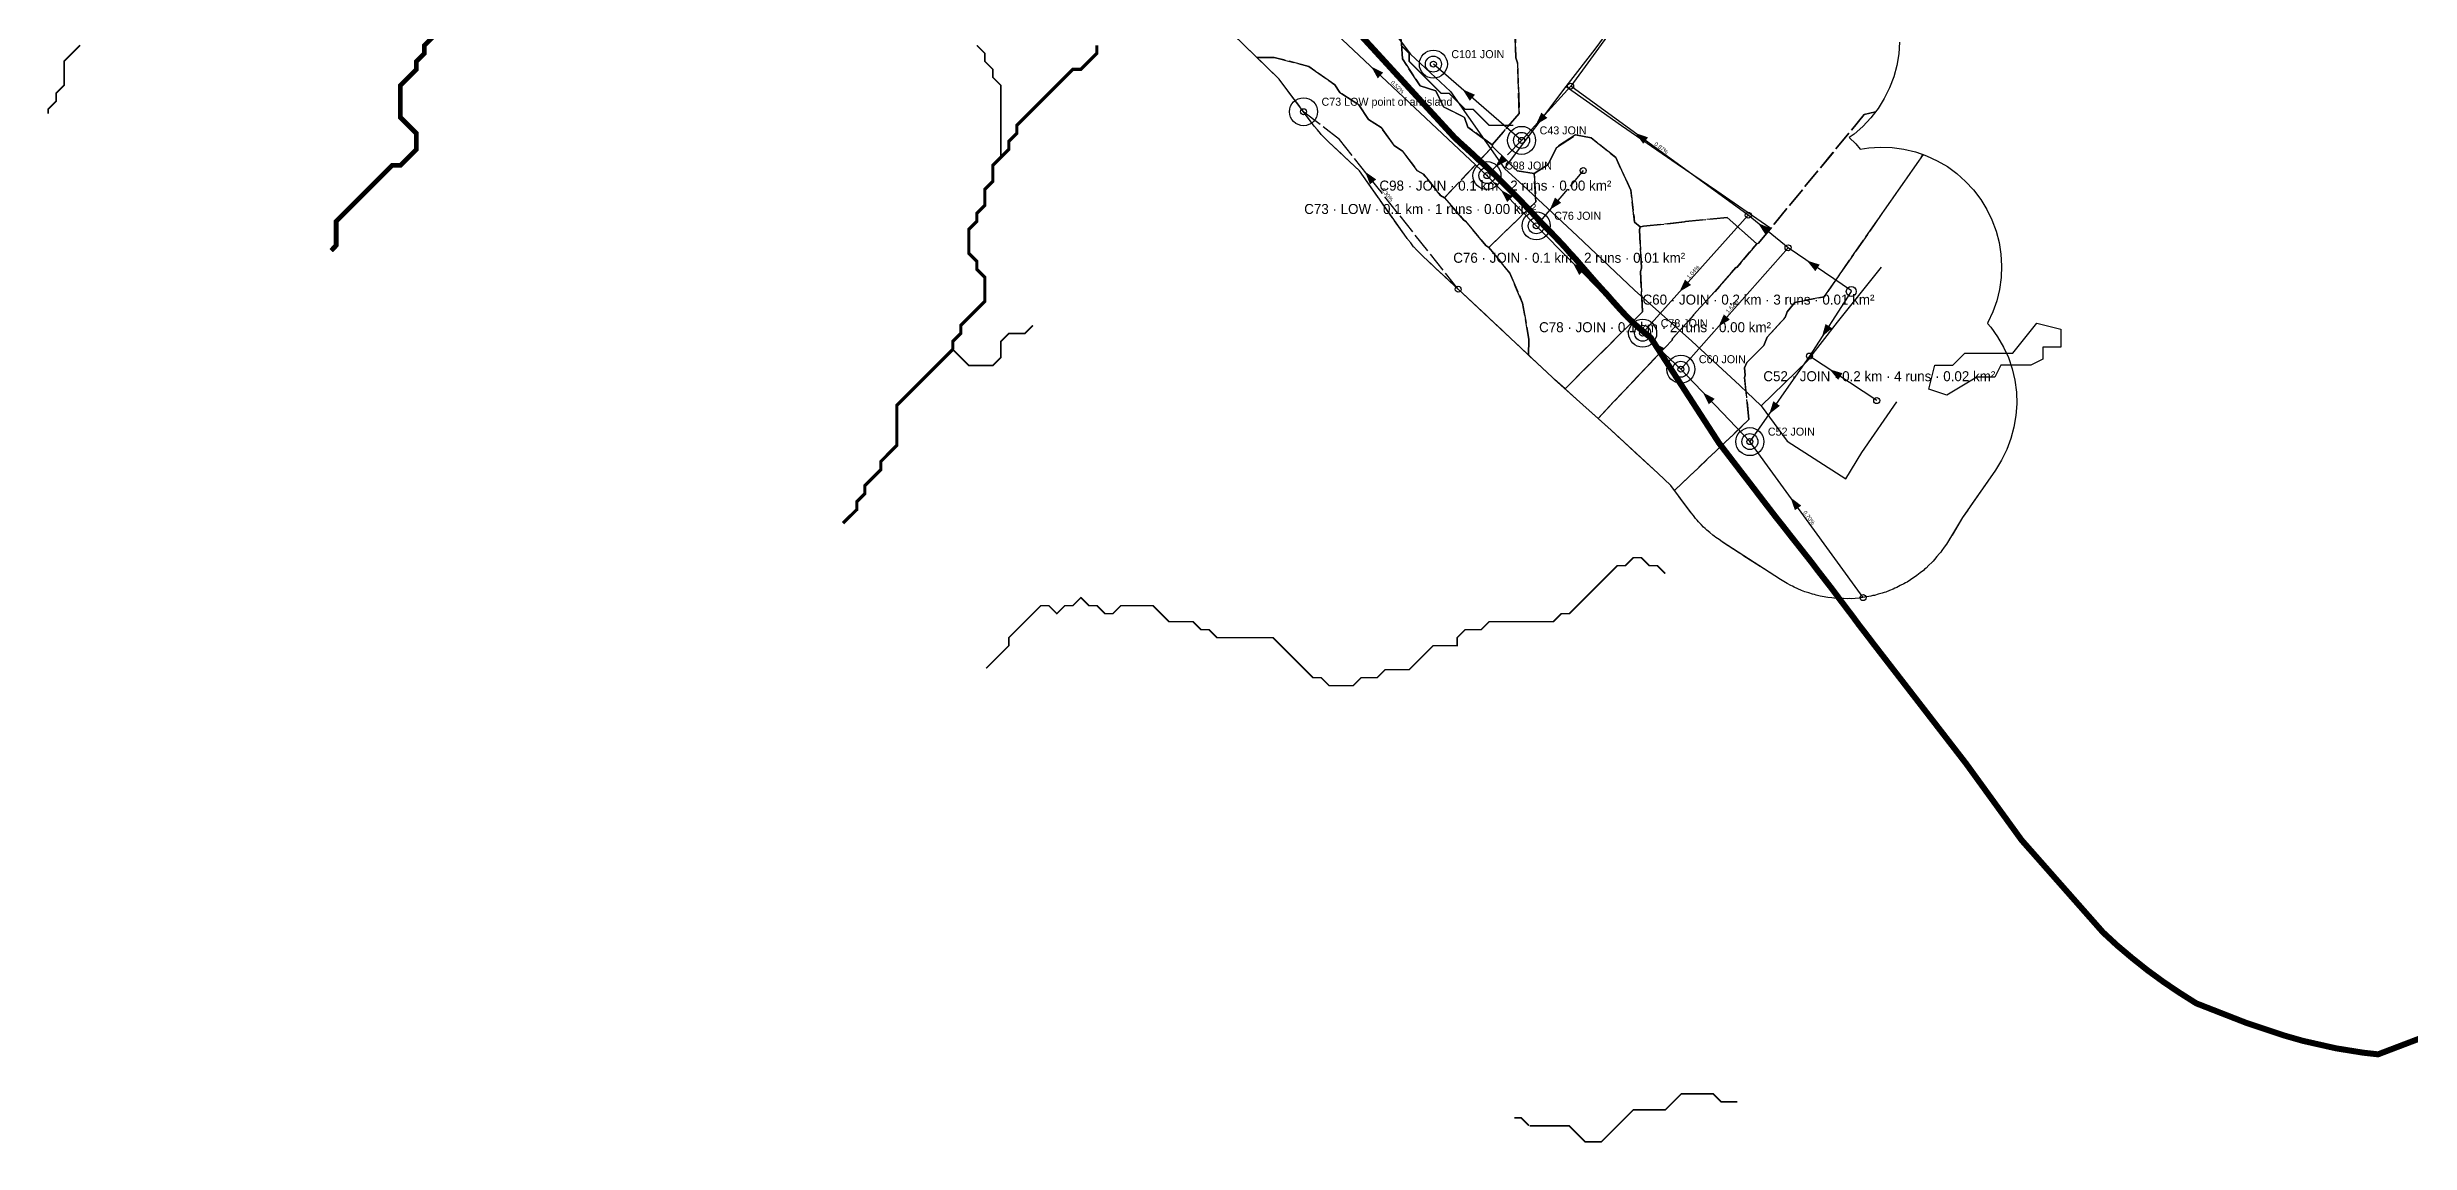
# Model space of a CAD drawing. Header units: metres. Extents: x 440276 to 476894, y 2561381 to 2578972.
# Drawn here: x 450388 to 451569, y 2566624 to 2567172 of the extents above; entities that cross this region are included whole.
import ezdxf
from ezdxf.enums import TextEntityAlignment as Align

# ---------------------------------------------------------------- set-up
doc = ezdxf.new("R2010")
doc.units = ezdxf.units.M
doc.header["$LTSCALE"] = 8
doc.linetypes.add('DASHED', pattern=[1.524, 1.27, -0.254])
for name, color, linetype in [('A_ARROWS', 7, 'Continuous'), ('A_BUILT_2006', 252, 'Continuous'), ('A_CATCH_LABEL', 7, 'Continuous'), ('A_CATCHMENTS', 7, 'Continuous'), ('A_ENVELOPE', 3, 'Continuous'), ('A_GRADIENT', 8, 'Continuous'), ('A_JUNCTIONS', 8, 'Continuous'), ('A_MAIN_PIPE', 5, 'Continuous'), ('A_OUTLET_LABEL', 7, 'Continuous'), ('A_OUTLETS', 7, 'Continuous'), ('A_RUNS', 7, 'Continuous'), ('A_STREAMS', 5, 'Continuous'), ('A_WADI', 4, 'Continuous')]:
    doc.layers.add(name, color=color, linetype=linetype)

msp = doc.modelspace()

# ---------------------------------------------------------------- linework, layer by layer
at = {"layer": 'A_ARROWS', "color": 1}
for points in [[(451049.5, 2567162.5), (451055.5, 2567159.5), (451052.8, 2567156.6)], [(451138.8, 2567090.9), (451141.4, 2567097), (451144.5, 2567094.4)], [(451150.4, 2567064.2), (451156.4, 2567061.1), (451153.5, 2567058.3)], [(451267.3, 2567065.5), (451273.7, 2567063.5), (451271.5, 2567060.2)], [(451223.1, 2567032.5), (451225.8, 2567038.6), (451228.8, 2567036)], [(451215.3, 2566999.6), (451221.2, 2566996.4), (451218.3, 2566993.6)]]:
    msp.add_solid(points, dxfattribs=at)
at = {"layer": 'A_ARROWS', "color": 4}
msp.add_solid([(451095.2, 2567151.1), (451101.4, 2567148.4), (451098.8, 2567145.4)], dxfattribs=at)
at = {"layer": 'A_ARROWS', "color": 2}
for points in [[(451131.8, 2567133.4), (451134.6, 2567139.5), (451137.6, 2567136.8)], [(451181.5, 2567129.3), (451187.9, 2567127.1), (451185.5, 2567123.9)], [(451046.5, 2567109.9), (451052, 2567106.1), (451048.9, 2567103.6)], [(451242.9, 2567084.2), (451249.1, 2567081.7), (451246.5, 2567078.6)], [(451274.8, 2567027.4), (451276.6, 2567033.8), (451279.9, 2567031.7)], [(451278.7, 2567011.1), (451285.1, 2567009.2), (451282.9, 2567005.9)], [(451248.5, 2566988.8), (451250.5, 2566995.2), (451253.8, 2566992.9)], [(451259.1, 2566947.1), (451264.5, 2566943), (451261.3, 2566940.7)]]:
    msp.add_solid(points, dxfattribs=at)
at = {"layer": 'A_ARROWS', "color": 3}
for points in [[(451111.5, 2567112.2), (451114.6, 2567118.1), (451117.4, 2567115.3)], [(451114.4, 2567100.8), (451120.3, 2567097.6), (451117.5, 2567094.8)], [(451203.6, 2567049.9), (451206.4, 2567056), (451209.4, 2567053.3)], [(451189.9, 2567024.8), (451195.9, 2567021.8), (451193.2, 2567018.9)]]:
    msp.add_solid(points, dxfattribs=at)
at = {"layer": 'A_BUILT_2006', "color": 252}
for points in [[(451048.8, 2567195.9), (451069.1, 2567168.7)], [(451161.4, 2567171.2), (451169, 2567181.3), (451181, 2567189.7)], [(451069.1, 2567168.7), (451089.2, 2567150)], [(451146.9, 2567152.6), (451161.4, 2567171.2)], [(451116.2, 2567111.6), (451146.9, 2567152.6)], [(451146.9, 2567152.6), (451174.6, 2567133)], [(451089.2, 2567150), (451116.2, 2567111.6)], [(451174.6, 2567133), (451202.5, 2567113.9)], [(451116.2, 2567111.6), (451125.4, 2567103)], [(451202.5, 2567113.9), (451222.2, 2567100.3)], [(451125.4, 2567103), (451152.4, 2567077.9)], [(451222.2, 2567100.3), (451248.7, 2567082)], [(451152.4, 2567077.9), (451181.2, 2567050.7)], [(451282.6, 2567034.8), (451304.6, 2567062.2)], [(451181.2, 2567050.7), (451209.8, 2567025.2)], [(451267.6, 2567015.4), (451282.6, 2567034.8)], [(451209.8, 2567025.2), (451233.8, 2567003)], [(451244.4, 2566992.9), (451267.6, 2567015.4)], [(451233.8, 2567003), (451244.4, 2566992.9)], [(451244.4, 2566992.9), (451257.5, 2566975.2)], [(451294.7, 2566969.6), (451312.2, 2566994.9)], [(451257.5, 2566975.2), (451286.7, 2566956.4)], [(451286.7, 2566956.4), (451294.7, 2566969.6)]]:
    msp.add_lwpolyline(points, dxfattribs=at)
at = {"layer": 'A_CATCHMENTS', "color": 4, "linetype": 'DASHED'}
msp.add_lwpolyline([(451085.7, 2567142.4), (451081.9, 2567150.3), (451074, 2567152.9), (451065.1, 2567166.4), (451063.9, 2567188), (451067, 2567202.7), (451075, 2567209.3), (451092.1, 2567218.9), (451112.1, 2567226.5), (451115.5, 2567222.3), (451118.2, 2567209.6), (451119, 2567193.2), (451121.3, 2567184.5), (451121.8, 2567166.8), (451122.7, 2567164.4), (451123.5, 2567139), (451110, 2567123.4), (451097.8, 2567132.2), (451096.1, 2567137.1), (451085.7, 2567142.4)], close=True, dxfattribs=at)
at = {"layer": 'A_CATCHMENTS', "color": 1, "linetype": 'DASHED'}
msp.add_lwpolyline([(451063.9, 2567188), (451065.1, 2567166.4), (451074, 2567152.9), (451081.9, 2567150.3), (451085.7, 2567142.4), (451096.1, 2567137.1), (451097.8, 2567132.2), (451110, 2567123.4), (451110.2, 2567122.5), (451086.2, 2567096.9), (451084.2, 2567098.1), (451075.6, 2567108.7), (451072.6, 2567110.4), (451065, 2567120.4), (451061.1, 2567122.8), (451054.5, 2567132.1), (451048.2, 2567136), (451043.4, 2567143.3), (451033.8, 2567149.5), (451031.3, 2567153.4), (451018.3, 2567162.5), (451001, 2567167.1), (450992.4, 2567167.1), (450980.4, 2567178.7)], dxfattribs=at)
at = {"layer": 'A_CATCHMENTS', "color": 2, "linetype": 'DASHED'}
msp.add_lwpolyline([(451313.6, 2567174.7), (451313.2, 2567168.9), (451312.2, 2567163.1), (451310.7, 2567157.4), (451308.6, 2567151.9), (451306, 2567146.6), (451302.9, 2567141.6), (451301.6, 2567139.9), (451296, 2567138.6), (451243.1, 2567074.2), (451242.2, 2567073.9), (451227.4, 2567087.1), (451206.6, 2567085), (451206.2, 2567084.8), (451185.6, 2567082.7), (451185, 2567082.5), (451183.9, 2567082.4), (451181.2, 2567084.7), (451179.3, 2567100.7), (451171.8, 2567117), (451159.5, 2567126.8), (451151.7, 2567128.3), (451142.1, 2567122.1), (451137.9, 2567113.6), (451131, 2567109), (451122.5, 2567110.4), (451110.2, 2567122.5), (451110, 2567123.4), (451123.5, 2567139), (451122.7, 2567164.4), (451121.8, 2567166.8), (451121.8, 2567166.8), (451121.3, 2567184.5)], dxfattribs=at)
for points in [[(451001, 2567167.1), (451018.3, 2567162.5), (451031.3, 2567153.4), (451033.8, 2567149.5), (451043.4, 2567143.3), (451048.2, 2567136), (451054.5, 2567132.1), (451061.1, 2567122.8), (451065, 2567120.4), (451072.6, 2567110.4), (451075.6, 2567108.7), (451084.2, 2567098.1), (451086.2, 2567096.9), (451095.8, 2567085.7), (451096.7, 2567085.2), (451106.9, 2567073), (451108.4, 2567072.1), (451118.8, 2567059.2), (451125.2, 2567044.2), (451128.3, 2567026), (451128.2, 2567018.2), (451111.4, 2567034.1), (451084.6, 2567059), (451084.5, 2567059.1), (451084.4, 2567059.2), (451075.2, 2567067.8), (451075, 2567068), (451074.8, 2567068.2), (451073.2, 2567069.9), (451071.5, 2567071.5), (451071.3, 2567071.8), (451071.1, 2567072), (451070.9, 2567072.2), (451070.7, 2567072.4), (451069.3, 2567074.3), (451067.8, 2567076.1), (451067.6, 2567076.4), (451067.4, 2567076.6), (451067.3, 2567076.9), (451067.1, 2567077.1), (451043.7, 2567110.3), (451028.2, 2567124.8), (451026.5, 2567126.5), (451024.8, 2567128.2), (451024.5, 2567128.6), (451024.1, 2567129), (451022.6, 2567130.9), (451021.1, 2567132.7), (451003.5, 2567156.2), (450992.4, 2567167.1), (451001, 2567167.1)], [(451238.3, 2566986), (451236.1, 2567007), (451236.5, 2567008.3), (451236.1, 2567011.9), (451237.3, 2567014.5), (451245.7, 2567023.1), (451247.4, 2567027.2), (451256.5, 2567037), (451257.4, 2567039.9), (451261.3, 2567044.6), (451275.9, 2567047.4), (451325.4, 2567118.5), (451327, 2567117.9), (451332.4, 2567115.4), (451337.5, 2567112.5), (451342.2, 2567109), (451346.6, 2567105.1), (451350.6, 2567100.8), (451354.2, 2567096.1), (451357.3, 2567091.1), (451359.8, 2567085.8), (451361.9, 2567080.2), (451363.4, 2567074.5), (451364.3, 2567068.7), (451364.6, 2567062.9), (451364.4, 2567057), (451363.6, 2567051.1), (451362.2, 2567045.4), (451360.3, 2567039.8), (451357.8, 2567034.5), (451357.6, 2567034), (451359.2, 2567032.2), (451362.6, 2567027.4), (451365.5, 2567022.3), (451368, 2567017), (451369.9, 2567011.4), (451371.2, 2567005.7), (451372, 2566999.8), (451372.2, 2566993.9), (451371.8, 2566988.1), (451370.8, 2566982.2), (451369.3, 2566976.6), (451367.2, 2566971), (451364.6, 2566965.8), (451361.5, 2566960.8), (451345.1, 2566937), (451338.1, 2566925.4), (451337.5, 2566924.6), (451337.1, 2566923.8), (451335.9, 2566922.2), (451334.8, 2566920.5), (451334.2, 2566919.8), (451333.6, 2566919), (451332.3, 2566917.5), (451331, 2566916), (451330.4, 2566915.3), (451329.8, 2566914.6), (451328.3, 2566913.2), (451326.9, 2566911.8), (451326.1, 2566911.2), (451325.5, 2566910.6), (451323.9, 2566909.4), (451322.3, 2566908.1), (451321.5, 2566907.6), (451320.8, 2566907), (451319.1, 2566905.9), (451317.4, 2566904.8), (451316.6, 2566904.4), (451315.8, 2566903.9), (451314, 2566903), (451312.2, 2566902.1), (451311.3, 2566901.7), (451310.5, 2566901.3), (451308.6, 2566900.6), (451306.8, 2566899.8), (451305.9, 2566899.6), (451305, 2566899.2), (451303, 2566898.7), (451301.1, 2566898.1), (451300.2, 2566898), (451299.3, 2566897.7), (451297.3, 2566897.4), (451295.3, 2566897), (451294.4, 2566896.9), (451293.5, 2566896.8), (451291.5, 2566896.6), (451289.5, 2566896.4), (451288.5, 2566896.5), (451287.6, 2566896.4), (451285.6, 2566896.5), (451283.6, 2566896.5), (451282.7, 2566896.6), (451281.7, 2566896.6), (451279.7, 2566896.9), (451277.7, 2566897.1), (451276.8, 2566897.2), (451275.9, 2566897.4), (451273.9, 2566897.8), (451272, 2566898.2), (451271.1, 2566898.5), (451270.1, 2566898.7), (451268.2, 2566899.4), (451266.3, 2566899.9), (451265.5, 2566900.3), (451264.6, 2566900.6), (451262.7, 2566901.4), (451260.9, 2566902.2), (451260.1, 2566902.7), (451259.2, 2566903), (451257.5, 2566904.1), (451255.7, 2566905), (451254.9, 2566905.5), (451254.1, 2566906), (451224.9, 2566924.9), (451223.4, 2566926), (451221.8, 2566927), (451221, 2566927.7), (451220.2, 2566928.3), (451218.7, 2566929.5), (451217.3, 2566930.7), (451216.5, 2566931.5), (451215.7, 2566932.2), (451214.4, 2566933.6), (451213.1, 2566934.9), (451212.4, 2566935.7), (451211.7, 2566936.5), (451210.6, 2566938), (451209.4, 2566939.4), (451201.1, 2566950.5), (451238.3, 2566986)]]:
    msp.add_lwpolyline(points, close=True, dxfattribs=at)
at = {"layer": 'A_CATCHMENTS', "color": 1, "linetype": 'DASHED'}
for points in [[(451200, 2567025.8), (451200.1, 2567026.5), (451210.7, 2567038), (451210.7, 2567038.3), (451221.3, 2567050.1), (451221.4, 2567050.1), (451231.7, 2567062), (451232.3, 2567062.1), (451242.2, 2567073.9), (451243.1, 2567074.2), (451296, 2567138.6), (451301.6, 2567139.9), (451299.3, 2567136.9), (451295.3, 2567132.6), (451290.9, 2567128.7), (451288.4, 2567127), (451291.7, 2567123.9), (451294, 2567121.2), (451298.2, 2567121.9), (451304, 2567122.2), (451309.9, 2567122), (451315.8, 2567121.2), (451321.5, 2567119.8), (451325.4, 2567118.5), (451275.9, 2567047.4), (451261.3, 2567044.6), (451257.4, 2567039.9), (451256.5, 2567037), (451247.4, 2567027.2), (451245.7, 2567023.1), (451237.3, 2567014.5), (451236.1, 2567011.9), (451236.5, 2567008.3), (451236.1, 2567007), (451238.3, 2566986), (451201.1, 2566950.5), (451199.3, 2566953), (451192.8, 2566959.2), (451169.4, 2566980.7), (451162.9, 2566986.6), (451200, 2567025.8)], [(451125.2, 2567044.2), (451118.8, 2567059.2), (451108.4, 2567072.1), (451131.8, 2567094.9), (451131, 2567109), (451137.9, 2567113.6), (451142.1, 2567122.1), (451151.7, 2567128.3), (451159.5, 2567126.8), (451171.8, 2567117), (451179.3, 2567100.7), (451181.2, 2567084.7), (451183.9, 2567082.4), (451183.6, 2567080.9), (451184.6, 2567061.7), (451184.1, 2567060.1), (451185.2, 2567039.9), (451146.4, 2567001.4), (451141.2, 2567006), (451140.7, 2567006.6), (451140.1, 2567007.1), (451128.2, 2567018.2), (451128.3, 2567026), (451125.2, 2567044.2)]]:
    msp.add_lwpolyline(points, close=True, dxfattribs=at)
at = {"layer": 'A_CATCHMENTS', "color": 3, "linetype": 'DASHED'}
for points in [[(451095.8, 2567085.7), (451086.2, 2567096.9), (451110.2, 2567122.5), (451122.5, 2567110.4), (451131, 2567109), (451131.8, 2567094.9), (451108.4, 2567072.1), (451106.9, 2567073), (451096.7, 2567085.2), (451095.8, 2567085.7)], [(451184.1, 2567060.1), (451184.6, 2567061.7), (451183.6, 2567080.9), (451183.9, 2567082.4), (451185, 2567082.5), (451185.6, 2567082.7), (451206.2, 2567084.8), (451206.6, 2567085), (451227.4, 2567087.1), (451242.2, 2567073.9), (451232.3, 2567062.1), (451231.7, 2567062), (451221.4, 2567050.1), (451221.3, 2567050.1), (451210.7, 2567038.3), (451210.7, 2567038), (451200.1, 2567026.5), (451200, 2567025.8), (451162.9, 2566986.6), (451146.4, 2567001.4), (451185.2, 2567039.9), (451184.1, 2567060.1)]]:
    msp.add_lwpolyline(points, close=True, dxfattribs=at)
at = {"layer": 'A_ENVELOPE', "color": 3}
msp.add_lwpolyline([(451313.6, 2567174.7), (451313.2, 2567168.9), (451312.2, 2567163.1), (451310.7, 2567157.4), (451308.6, 2567151.9), (451306, 2567146.6), (451302.9, 2567141.6), (451299.3, 2567136.9), (451295.3, 2567132.6), (451290.9, 2567128.7), (451288.4, 2567127), (451291.7, 2567123.9), (451294, 2567121.2), (451298.2, 2567121.9), (451304, 2567122.2), (451309.9, 2567122), (451315.8, 2567121.2), (451321.5, 2567119.8), (451327, 2567117.9), (451332.4, 2567115.4), (451337.5, 2567112.5), (451342.2, 2567109), (451346.6, 2567105.1), (451350.6, 2567100.8), (451354.2, 2567096.1), (451357.3, 2567091.1), (451359.8, 2567085.8), (451361.9, 2567080.2), (451363.4, 2567074.5), (451364.3, 2567068.7), (451364.6, 2567062.9), (451364.4, 2567057), (451363.6, 2567051.1), (451362.2, 2567045.4), (451360.3, 2567039.8), (451357.8, 2567034.5), (451357.6, 2567034), (451359.2, 2567032.2), (451362.6, 2567027.4), (451365.5, 2567022.3), (451368, 2567017), (451369.9, 2567011.4), (451371.2, 2567005.7), (451372, 2566999.8), (451372.2, 2566993.9), (451371.8, 2566988.1), (451370.8, 2566982.2), (451369.3, 2566976.6), (451367.2, 2566971), (451364.6, 2566965.8), (451361.5, 2566960.8), (451345.1, 2566937), (451338.1, 2566925.4), (451337.5, 2566924.6), (451337.1, 2566923.8), (451335.9, 2566922.2), (451334.8, 2566920.5), (451334.2, 2566919.8), (451333.6, 2566919), (451332.3, 2566917.5), (451331, 2566916), (451330.4, 2566915.3), (451329.8, 2566914.6), (451328.3, 2566913.2), (451326.9, 2566911.8), (451326.1, 2566911.2), (451325.5, 2566910.6), (451323.9, 2566909.4), (451322.3, 2566908.1), (451321.5, 2566907.6), (451320.8, 2566907), (451319.1, 2566905.9), (451317.4, 2566904.8), (451316.6, 2566904.4), (451315.8, 2566903.9), (451314, 2566903), (451312.2, 2566902.1), (451311.3, 2566901.7), (451310.5, 2566901.3), (451308.6, 2566900.6), (451306.8, 2566899.8), (451305.9, 2566899.6), (451305, 2566899.2), (451303, 2566898.7), (451301.1, 2566898.1), (451300.2, 2566898), (451299.3, 2566897.7), (451297.3, 2566897.4), (451295.3, 2566897), (451294.4, 2566896.9), (451293.5, 2566896.8), (451291.5, 2566896.6), (451289.5, 2566896.4), (451288.5, 2566896.5), (451287.6, 2566896.4), (451285.6, 2566896.5), (451283.6, 2566896.5), (451282.7, 2566896.6), (451281.7, 2566896.6), (451279.7, 2566896.9), (451277.7, 2566897.1), (451276.8, 2566897.2), (451275.9, 2566897.4), (451273.9, 2566897.8), (451272, 2566898.2), (451271.1, 2566898.5), (451270.1, 2566898.7), (451268.2, 2566899.4), (451266.3, 2566899.9), (451265.5, 2566900.3), (451264.6, 2566900.6), (451262.7, 2566901.4), (451260.9, 2566902.2), (451260.1, 2566902.7), (451259.2, 2566903), (451257.5, 2566904.1), (451255.7, 2566905), (451254.9, 2566905.5), (451254.1, 2566906), (451224.9, 2566924.9), (451223.4, 2566926), (451221.8, 2566927), (451221, 2566927.7), (451220.2, 2566928.3), (451218.7, 2566929.5), (451217.3, 2566930.7), (451216.5, 2566931.5), (451215.7, 2566932.2), (451214.4, 2566933.6), (451213.1, 2566934.9), (451212.4, 2566935.7), (451211.7, 2566936.5), (451210.6, 2566938), (451209.4, 2566939.4), (451199.3, 2566953), (451192.8, 2566959.2), (451169.4, 2566980.7), (451141.2, 2567006), (451140.7, 2567006.6), (451140.1, 2567007.1), (451111.4, 2567034.1), (451084.6, 2567059), (451084.5, 2567059.1), (451084.4, 2567059.2), (451075.2, 2567067.8), (451075, 2567068), (451074.8, 2567068.2), (451073.2, 2567069.9), (451071.5, 2567071.5), (451071.3, 2567071.8), (451071.1, 2567072), (451070.9, 2567072.2), (451070.7, 2567072.4), (451069.3, 2567074.3), (451067.8, 2567076.1), (451067.6, 2567076.4), (451067.4, 2567076.6), (451067.3, 2567076.9), (451067.1, 2567077.1), (451043.7, 2567110.3), (451028.2, 2567124.8), (451026.5, 2567126.5), (451024.8, 2567128.2), (451024.5, 2567128.6), (451024.1, 2567129), (451022.6, 2567130.9), (451021.1, 2567132.7), (451003.5, 2567156.2), (450980.4, 2567178.7)], dxfattribs=at)
at = {"layer": 'A_JUNCTIONS'}
for centre in [(451080.6, 2567163.7), (451149.2, 2567152.7), (451015.7, 2567139.9), (451124.7, 2567125.6), (451107.4, 2567108), (451155.5, 2567110.5), (451132, 2567082.9), (451238, 2567088.2), (451257.9, 2567071.9), (451093, 2567051.2), (451185.2, 2567029.2), (451204.3, 2567011.2), (451268.6, 2567017.8), (451302.2, 2566995.5), (451238.8, 2566975), (451295.4, 2566897)]:
    msp.add_circle(centre, 1.5, dxfattribs=at)
at = {"layer": 'A_JUNCTIONS', "color": 30}
msp.add_circle((451289.5, 2567050.1), 2.5, dxfattribs=at)
at = {"layer": 'A_MAIN_PIPE', "color": 5, "const_width": 3}
msp.add_lwpolyline([(451599.8, 2566686.6), (451552.8, 2566668.7), (451545.5, 2566669.5), (451531.8, 2566671.7), (451515.4, 2566675.4), (451505.9, 2566678.1), (451487, 2566684.4), (451461.9, 2566694.2), (451453.7, 2566699.4), (451445.8, 2566704.7), (451437.7, 2566710.6), (451429.9, 2566716.8), (451422.2, 2566723.3), (451415.2, 2566729.8), (451374.6, 2566775.8), (451346.9, 2566814), (451300.2, 2566874.4), (451297.1, 2566878.5), (451293.3, 2566883.4), (451290.3, 2566887.5), (451287.1, 2566891.7), (451283.4, 2566896.6), (451280, 2566901.2), (451277.5, 2566904.4), (451273, 2566910.2), (451269.6, 2566914.7), (451266.2, 2566919), (451262.5, 2566923.7), (451259, 2566928.1), (451255.5, 2566932.6), (451252, 2566937), (451244.9, 2566946.2), (451239.5, 2566953.3), (451234.1, 2566960.3), (451226.2, 2566970.6), (451223.3, 2566974.4), (451189.2, 2567027), (451185.6, 2567029.9), (451181.6, 2567033.4), (451177.5, 2567037.3), (451174.6, 2567040.4), (451170.1, 2567045.4), (451167.4, 2567048.5), (451164.7, 2567051.4), (451162, 2567054.4), (451159.3, 2567057.5), (451156.7, 2567060.5), (451154.1, 2567063.5), (451151.6, 2567066.4), (451148.6, 2567069.6), (451145.9, 2567072.7), (451142.4, 2567076.4), (451140.3, 2567078.6), (451137.4, 2567081.5), (451134.6, 2567084.4), (451133, 2567086.1), (451129.1, 2567090.3), (451126.3, 2567093.2), (451123.5, 2567096.2), (451120.6, 2567099.1), (451117.2, 2567102.5), (451114.9, 2567104.8), (451112, 2567107.7), (451110.3, 2567109.3), (451106, 2567113.4), (451103, 2567116.1), (451100.6, 2567118.4), (451097.1, 2567121.6), (451094.1, 2567124.3), (451091.1, 2567127.1), (451044.5, 2567177.9)], dxfattribs=at)
at = {"layer": 'A_OUTLETS', "color": 5}
for centre, radius in [((451080.6, 2567163.7), 7), ((451080.6, 2567163.7), 4), ((451124.7, 2567125.6), 7), ((451124.7, 2567125.6), 4), ((451107.4, 2567108), 7), ((451107.4, 2567108), 4), ((451132, 2567082.9), 7), ((451132, 2567082.9), 4), ((451185.2, 2567029.2), 7), ((451185.2, 2567029.2), 4), ((451204.3, 2567011.2), 7), ((451204.3, 2567011.2), 4), ((451238.8, 2566975), 7), ((451238.8, 2566975), 4)]:
    msp.add_circle(centre, radius, dxfattribs=at)
at = {"layer": 'A_OUTLETS', "color": 30}
msp.add_circle((451015.7, 2567139.9), 7, dxfattribs=at)
at = {"layer": 'A_RUNS', "color": 2}
for points in [[(451192.6, 2567213), (451170.3, 2567181.6), (451149.3, 2567152.7)], [(451149.3, 2567152.7), (451124.7, 2567125.6)], [(451238, 2567088.2), (451149.3, 2567152.7)], [(451257.9, 2567071.9), (451238, 2567088.2)], [(451289.5, 2567050.1), (451268.6, 2567017.8)], [(451268.6, 2567017.8), (451238.8, 2566975)], [(451302.2, 2566995.6), (451268.6, 2567017.8)], [(451295.4, 2566897), (451238.8, 2566975)]]:
    msp.add_lwpolyline(points, dxfattribs=at)
at = {"layer": 'A_RUNS', "color": 1}
for points in [[(451107.4, 2567108), (451015.7, 2567194.2)], [(451185.2, 2567029.3), (451132, 2567082.8)], [(451257.9, 2567071.9), (451204.3, 2567011.2)], [(451289.5, 2567050.1), (451289.6, 2567050.3), (451257.9, 2567071.9)], [(451238.8, 2566975), (451204.3, 2567011.2)]]:
    msp.add_lwpolyline(points, dxfattribs=at)
at = {"layer": 'A_RUNS', "color": 4}
msp.add_lwpolyline([(451124.7, 2567125.6), (451080.6, 2567163.7)], dxfattribs=at)
at = {"layer": 'A_RUNS', "color": 2, "linetype": 'DASHED'}
msp.add_lwpolyline([(451093, 2567051.2), (451033.6, 2567126.1), (451015.7, 2567139.9)], dxfattribs=at)
at = {"layer": 'A_RUNS', "color": 3, "linetype": 'DASHED'}
msp.add_lwpolyline([(451124.7, 2567125.6), (451107.4, 2567108)], dxfattribs=at)
at = {"layer": 'A_RUNS', "color": 3}
for points in [[(451132, 2567082.8), (451107.4, 2567108)], [(451238, 2567088.2), (451185.2, 2567029.3)], [(451204.3, 2567011.2), (451185.2, 2567029.3)]]:
    msp.add_lwpolyline(points, dxfattribs=at)
at = {"layer": 'A_RUNS', "color": 1, "linetype": 'DASHED'}
msp.add_lwpolyline([(451155.5, 2567110.5), (451132, 2567082.8)], dxfattribs=at)
at = {"layer": 'A_STREAMS', "color": 5}
for points, const_width in [([(450580.3, 2567177.1), (450576.3, 2567173.1), (450576.3, 2567169.1), (450572.3, 2567165.1), (450572.3, 2567161.1), (450568.3, 2567157.1), (450564.3, 2567153.1), (450564.3, 2567149.1), (450564.3, 2567145.1), (450564.3, 2567141.1), (450564.3, 2567137.1), (450568.3, 2567133.1), (450572.3, 2567129.1), (450572.3, 2567125.1), (450572.3, 2567121.1), (450568.3, 2567117.1), (450564.3, 2567113.1), (450560.2, 2567113.1), (450556.2, 2567109.1), (450552.2, 2567105.1), (450548.2, 2567101.1), (450544.2, 2567097.1), (450540.2, 2567093.1), (450536.2, 2567089.1), (450532.2, 2567085.1), (450532.2, 2567081.1), (450532.2, 2567077.1), (450532.2, 2567073.1), (450529.7, 2567070.5)], 2.4), ([(450404.2, 2567173.1), (450400.2, 2567169.1), (450396.2, 2567165.1), (450396.2, 2567161.1), (450396.2, 2567157.1), (450396.2, 2567153.1), (450392.2, 2567149.1), (450392.2, 2567145.1), (450388.2, 2567141.1), (450388.2, 2567139)], 0.8), ([(450852.4, 2567173.1), (450856.4, 2567169.1), (450856.4, 2567165.1), (450860.4, 2567161.1), (450860.4, 2567157.1), (450864.4, 2567153.1), (450864.4, 2567149.1), (450864.4, 2567145.1), (450864.4, 2567141.1), (450864.4, 2567137.1), (450864.4, 2567133.1), (450864.4, 2567129.1), (450864.4, 2567125.1), (450864.4, 2567121.1), (450864.4, 2567117.1)], 0.8), ([(450912.4, 2567173.1), (450912.4, 2567169.1), (450908.4, 2567165.1), (450904.4, 2567161.1), (450900.4, 2567161.1), (450896.4, 2567157.1), (450892.4, 2567153.1), (450888.4, 2567149.1), (450884.4, 2567145.1), (450880.4, 2567141.1), (450876.4, 2567137.1), (450872.4, 2567133.1), (450872.4, 2567129.1), (450868.4, 2567125.1), (450868.4, 2567121.1), (450864.4, 2567117.1)], 1.6), ([(451120.5, 2567133.1), (451116.5, 2567133.1), (451112.5, 2567133.1), (451108.5, 2567133.1), (451104.5, 2567137.1), (451100.5, 2567141.1), (451096.5, 2567141.1), (451092.5, 2567145.1), (451088.5, 2567149.1), (451084.5, 2567149.1), (451080.5, 2567153.1), (451076.5, 2567157.1), (451072.5, 2567161.1), (451068.5, 2567165.1), (451068.5, 2567169.1), (451064.5, 2567173.1)], 0.8), ([(450864.4, 2567117.1), (450860.4, 2567113.1), (450860.4, 2567109.1), (450860.4, 2567105.1), (450856.4, 2567101.1), (450856.4, 2567097.1), (450856.4, 2567093.1), (450852.4, 2567089.1), (450852.4, 2567085.1), (450848.4, 2567081.1), (450848.4, 2567077.1), (450848.4, 2567073.1), (450848.4, 2567069.1), (450852.4, 2567065.1), (450852.4, 2567061.1), (450856.4, 2567057.1), (450856.4, 2567053.1), (450856.4, 2567049.1), (450856.4, 2567045.1), (450852.4, 2567041.1), (450848.4, 2567037.1), (450844.4, 2567033.1), (450844.4, 2567029.1), (450840.4, 2567025.1), (450840.4, 2567021.1)], 1.6), ([(450840.4, 2567021.1), (450836.4, 2567017.1), (450832.4, 2567013.1), (450828.4, 2567009.1), (450824.4, 2567005.1), (450820.4, 2567001.1), (450816.4, 2566997.1), (450812.4, 2566993.1), (450812.4, 2566989.1), (450812.4, 2566985.1), (450812.4, 2566981.1), (450812.4, 2566977.1), (450812.4, 2566973.1), (450808.4, 2566969.1), (450804.4, 2566965), (450804.4, 2566961), (450800.4, 2566957), (450796.4, 2566953), (450796.4, 2566949), (450792.4, 2566945), (450792.4, 2566941), (450788.3, 2566937), (450785.5, 2566934.2)], 1.6), ([(450880.4, 2567033.1), (450876.4, 2567029.1), (450872.4, 2567029.1), (450868.4, 2567029.1), (450864.4, 2567025.1), (450864.4, 2567021.1), (450864.4, 2567017.1), (450860.4, 2567013.1), (450856.4, 2567013.1), (450852.4, 2567013.1), (450848.4, 2567013.1), (450844.4, 2567017.1), (450840.4, 2567021.1)], 0.8), ([(451196.5, 2566909), (451192.5, 2566913), (451188.5, 2566913), (451184.5, 2566917), (451180.5, 2566917), (451176.5, 2566913), (451172.5, 2566913), (451168.5, 2566909), (451164.5, 2566905), (451160.5, 2566901), (451156.5, 2566897), (451152.5, 2566893), (451148.5, 2566889), (451144.5, 2566889), (451140.5, 2566885), (451136.5, 2566885), (451132.5, 2566885), (451128.5, 2566885), (451124.5, 2566885), (451120.5, 2566885), (451116.5, 2566885), (451112.5, 2566885), (451108.5, 2566885), (451104.5, 2566881), (451100.5, 2566881), (451096.5, 2566881), (451092.5, 2566877), (451092.5, 2566873), (451088.5, 2566873), (451084.5, 2566873), (451080.5, 2566873), (451076.5, 2566869), (451072.5, 2566865), (451068.5, 2566861), (451064.5, 2566861), (451060.5, 2566861), (451056.5, 2566861), (451052.5, 2566857), (451048.5, 2566857), (451044.5, 2566857), (451040.5, 2566853), (451036.5, 2566853), (451032.5, 2566853), (451028.5, 2566853), (451024.5, 2566857), (451020.5, 2566857), (451016.4, 2566861), (451012.4, 2566865), (451008.4, 2566869), (451004.4, 2566873), (451000.4, 2566877), (450996.4, 2566877), (450992.4, 2566877), (450988.4, 2566877), (450984.4, 2566877), (450980.4, 2566877), (450976.4, 2566877), (450972.4, 2566877), (450968.4, 2566881), (450964.4, 2566881), (450960.4, 2566885), (450956.4, 2566885), (450952.4, 2566885), (450948.4, 2566885), (450944.4, 2566889), (450940.4, 2566893), (450936.4, 2566893), (450932.4, 2566893), (450928.4, 2566893), (450924.4, 2566893), (450920.4, 2566889), (450916.4, 2566889), (450912.4, 2566893), (450908.4, 2566893), (450904.4, 2566897), (450900.4, 2566893), (450896.4, 2566893), (450892.4, 2566889), (450888.4, 2566893), (450884.4, 2566893), (450880.4, 2566889), (450876.4, 2566885), (450872.4, 2566881), (450868.4, 2566877), (450868.4, 2566873), (450864.4, 2566869), (450860.4, 2566865), (450857.1, 2566861.7)], 0.8), ([(451232.5, 2566644.9), (451228.5, 2566644.9), (451224.5, 2566644.9), (451220.5, 2566648.9), (451216.5, 2566648.9), (451212.5, 2566648.9), (451208.5, 2566648.9), (451204.5, 2566648.9), (451200.5, 2566644.9), (451196.5, 2566640.9), (451192.5, 2566640.9), (451188.5, 2566640.9), (451184.5, 2566640.9), (451180.5, 2566640.9), (451176.5, 2566636.9), (451172.5, 2566632.9), (451168.5, 2566628.9), (451164.5, 2566624.9), (451160.5, 2566624.9), (451156.5, 2566624.9), (451152.5, 2566628.9), (451148.5, 2566632.9), (451144.5, 2566632.9), (451140.5, 2566632.9), (451136.5, 2566632.9), (451132.5, 2566632.9), (451128.8, 2566632.9)], 0.8), ([(451128.3, 2566633.1), (451124.5, 2566636.9), (451121, 2566636.9)], 0.8)]:
    msp.add_lwpolyline(points, dxfattribs=dict(at, const_width=const_width))
at = {"layer": 'A_WADI', "color": 4}
msp.add_lwpolyline([(451394.3, 2567031.2), (451394.3, 2567022.2), (451385.3, 2567022.2), (451385.3, 2567016.2), (451379.3, 2567013.2), (451364.3, 2567013.2), (451361.3, 2567007.2), (451352.3, 2567007.2), (451337.3, 2566998.2), (451328.3, 2567001.2), (451331.3, 2567013.2), (451340.3, 2567013.2), (451346.3, 2567019.2), (451370.3, 2567019.2), (451382.3, 2567034.2), (451394.3, 2567031.2)], close=True, dxfattribs=at)

# ---------------------------------------------------------------- texts
at = {"layer": 'A_CATCH_LABEL', "color": 3}
for s, p in [('C98 · JOIN · 0.1 km · 2 runs · 0.00 km²', (451111.6, 2567103)), ('C78 · JOIN · 0.1 km · 2 runs · 0.00 km²', (451191.4, 2567032.2))]:
    msp.add_text(s, height=5, dxfattribs=at).set_placement(p, align=Align.MIDDLE_CENTER)
at = {"layer": 'A_CATCH_LABEL', "color": 2}
for s, p in [('C73 · LOW · 0.1 km · 1 runs · 0.00 km²', (451074, 2567091.3)), ('C52 · JOIN · 0.2 km · 4 runs · 0.02 km²', (451303.5, 2567007.7))]:
    msp.add_text(s, height=5, dxfattribs=at).set_placement(p, align=Align.MIDDLE_CENTER)
at = {"layer": 'A_CATCH_LABEL', "color": 1}
for s, p in [('C76 · JOIN · 0.1 km · 2 runs · 0.01 km²', (451148.5, 2567066.9)), ('C60 · JOIN · 0.2 km · 3 runs · 0.01 km²', (451243.1, 2567046))]:
    msp.add_text(s, height=5, dxfattribs=at).set_placement(p, align=Align.MIDDLE_CENTER)
at = {"layer": 'A_GRADIENT', "color": 1}
for s, rotation, p in [('0.52%', 316.7381, (451061.6, 2567151.1)), ('0.65%', 314.7935, (451158.6, 2567056.1)), ('1.62%', 48.5665, (451231.1, 2567041.5))]:
    msp.add_text(s, height=2, rotation=rotation, dxfattribs=at).set_placement(p, align=Align.BOTTOM_CENTER)
at = {"layer": 'A_GRADIENT', "color": 2}
for s, rotation, p in [('0.87%', 324.0137, (451193.6, 2567120.5)), ('0.30%', 308.4053, (451056.3, 2567097.5)), ('0.70%', 305.9379, (451267.1, 2566936))]:
    msp.add_text(s, height=2, rotation=rotation, dxfattribs=at).set_placement(p, align=Align.BOTTOM_CENTER)
at = {"layer": 'A_GRADIENT', "color": 3}
msp.add_text('1.04%', height=2, rotation=48.1565, dxfattribs=at).set_placement((451211.6, 2567058.7), align=Align.BOTTOM_CENTER)
at = {"layer": 'A_OUTLET_LABEL', "color": 5}
for s, p in [('C101 JOIN', (451089.6, 2567166.7)), ('C43 JOIN', (451133.7, 2567128.6)), ('C98 JOIN', (451116.4, 2567111)), ('C76 JOIN', (451141, 2567085.9)), ('C78 JOIN', (451194.2, 2567032.2)), ('C60 JOIN', (451213.3, 2567014.2)), ('C52 JOIN', (451247.8, 2566978))]:
    msp.add_text(s, height=4, dxfattribs=at).set_placement(p)
at = {"layer": 'A_OUTLET_LABEL', "color": 30}
msp.add_text('C73 LOW point of an island', height=4, dxfattribs=at).set_placement((451024.7, 2567142.9))

doc.saveas('drawing.dxf')
